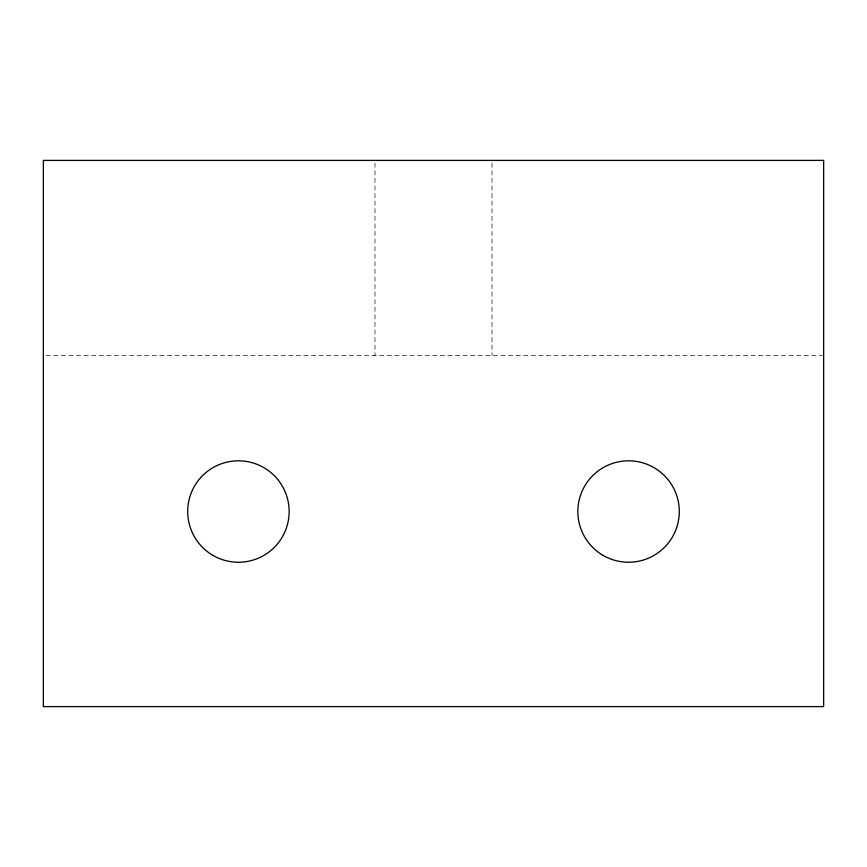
<?xml version="1.0" encoding="UTF-8"?>
<svg xmlns="http://www.w3.org/2000/svg" width="867" height="867" viewBox="0 0 867 867"><rect width="100%" height="100%" fill="white"/><g stroke="black" fill="none" stroke-linecap="round" stroke-linejoin="round"><path stroke-width="0.65" stroke-dasharray="4.33 3.25" d="M46.059 355.47L822.295 355.47M492.022 163.104L492.022 355.47M374.978 163.104L374.978 355.47"/><path stroke-width="1.3" d="M823.65 160.395L43.35 160.395L43.35 706.605L823.65 706.605L823.65 160.395M603.215 555.454A50.719 50.719 0 0 0 679.294 511.53A50.719 50.719 0 0 0 603.215 467.606A50.719 50.719 0 0 0 603.215 555.454M213.065 555.454A50.719 50.719 0 0 0 289.144 511.53A50.719 50.719 0 0 0 213.065 467.606A50.719 50.719 0 0 0 213.065 555.454"/></g></svg>
